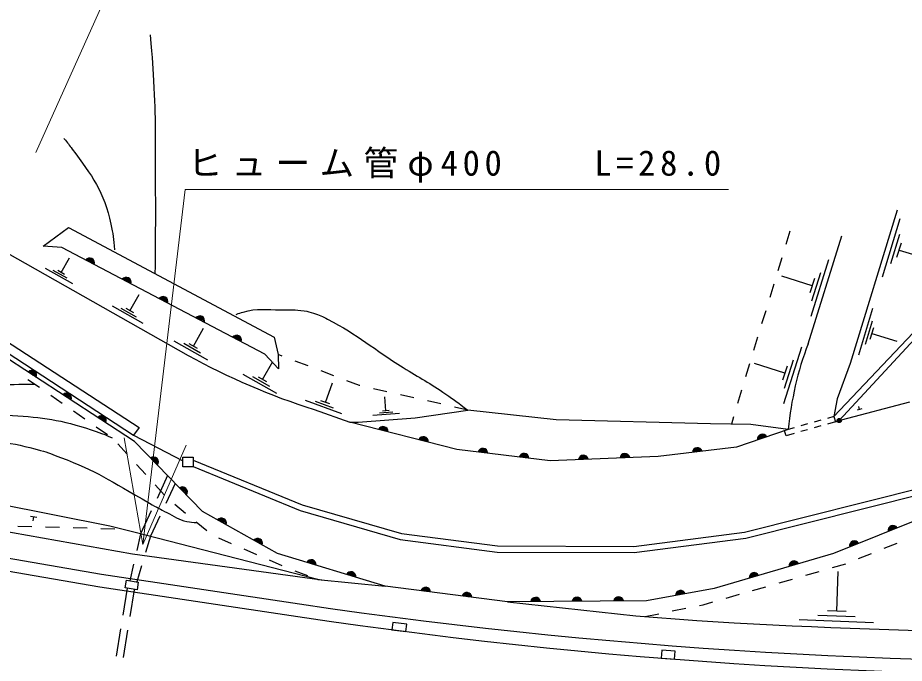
# Model space of a CAD drawing. Units: millimetres, scale not verified. Extents: x 40000 to 680000, y 20000 to 380000.
# Drawn here: x 263680 to 327742, y 267303 to 313920 of the extents above; entities that cross this region are included whole.
import ezdxf

# ---------------------------------------------------------------- set-up
doc = ezdxf.new("R2010")
doc.units = ezdxf.units.MM
doc.header["$LTSCALE"] = 1000
for name, color, linetype, lineweight in [('M-BGD', 7, 'Continuous', 25), ('M-STR-HTXT', 7, 'Continuous', 13), ('M-STR-STRD', 7, 'Continuous', 25)]:
    doc.layers.add(name, color=color, linetype=linetype, lineweight=lineweight)
doc.styles.add('ＭＳ ゴシック', font='')
doc.styles.get('ＭＳ ゴシック').set_extended_font_data('MS Gothic')

msp = doc.modelspace()

# ---------------------------------------------------------------- linework, layer by layer
at = {"layer": 'M-BGD'}
for p, q in [((257117, 300200), (275997, 289532)), ((327221, 300031), (323834, 288939)), ((326167, 295211), (327453, 299421)), ((265526, 297426), (267356, 298770)), ((267356, 298770), (282209, 290862)), ((319465, 298506), (319175, 297549)), ((320786, 290379), (323241, 298168)), ((326769, 296178), (327412, 298283)), ((266861, 297327), (265526, 297426)), ((281545, 289622), (266861, 297327)), ((327211, 296618), (327532, 297671)), ((327371, 297144), (329616, 296459)), ((266822, 295524), (267420, 296582)), ((318885, 296592), (318596, 295634)), ((322278, 296444), (320986, 292344)), ((267665, 294700), (265681, 295820)), ((267243, 295112), (266252, 295672)), ((267070, 295384), (266574, 295664)), ((321682, 295505), (321036, 293455)), ((321086, 294566), (318899, 295255)), ((321247, 295078), (320924, 294053)), ((256863, 294443), (272452, 284331)), ((318306, 294677), (318016, 293720)), ((256534, 293888), (272045, 283781)), ((271792, 292757), (272459, 293938)), ((272732, 291837), (270518, 293087)), ((272262, 292297), (271155, 292922)), ((272068, 292601), (271515, 292914)), ((317727, 292763), (317437, 291806)), ((324448, 289579), (325473, 292936)), ((276377, 290204), (277108, 291498)), ((322649, 285113), (328827, 291618)), ((324928, 290350), (325440, 292028)), ((325279, 290701), (325536, 291540)), ((282209, 290862), (282500, 289596)), ((317147, 290849), (316858, 289892)), ((323038, 284829), (329075, 291353)), ((325408, 291121), (327198, 290574)), ((277408, 289195), (274981, 290566)), ((276892, 289699), (275679, 290385)), ((276680, 290032), (276074, 290375)), ((272119, 283328), (262351, 289683)), ((282534, 288574), (281545, 289622)), ((282500, 289596), (282534, 288574)), ((282795, 289484), (282500, 289596)), ((320304, 290131), (319012, 286031)), ((281376, 287796), (282107, 289090)), ((284663, 288771), (283729, 289128)), ((316568, 288934), (316278, 287977)), ((319111, 288254), (316925, 288943)), ((319708, 289192), (319062, 287142)), ((323834, 288939), (322903, 286399)), ((286532, 288059), (285598, 288415)), ((319273, 288766), (318950, 287741)), ((264422, 287801), (265244, 287232)), ((282406, 286787), (279979, 288158)), ((281891, 287291), (280677, 287977)), ((281679, 287625), (281072, 287967)), ((288368, 287360), (287467, 287703)), ((285916, 286145), (286421, 287543)), ((288403, 287352), (288368, 287360)), ((290353, 286911), (289378, 287131)), ((315989, 287020), (315699, 286063)), ((266066, 286662), (266889, 286093)), ((290284, 285526), (290202, 286554)), ((292304, 286470), (291329, 286690)), ((322903, 286399), (322649, 285113)), ((287100, 285322), (284479, 286270)), ((286508, 285734), (285197, 286208)), ((286243, 286027), (285588, 286264)), ((294255, 286029), (293280, 286249)), ((296206, 285588), (295230, 285809)), ((328114, 286166), (323183, 284867)), ((324508, 285630), (324448, 285856)), ((267711, 285524), (268533, 284955)), ((285093, 285629), (287681, 284706)), ((291267, 285346), (289341, 285192)), ((290775, 285436), (289812, 285359)), ((290524, 285545), (290043, 285507)), ((292398, 285035), (296206, 285588)), ((302588, 284876), (296206, 285588)), ((315409, 285106), (315246, 284566)), ((322649, 285113), (322203, 284988)), ((322649, 285113), (322776, 284739)), ((324678, 285674), (324338, 285585)), ((295414, 282751), (287681, 284706)), ((287681, 284706), (288274, 284706)), ((288274, 284706), (292398, 285035)), ((313747, 284589), (302588, 284876)), ((316647, 284544), (313747, 284589)), ((319348, 284190), (316647, 284544)), ((320758, 284584), (320277, 284450)), ((321718, 284441), (321236, 284305)), ((321721, 284853), (321240, 284719)), ((322776, 284739), (322199, 284576)), ((322776, 284739), (323038, 284829)), ((269355, 284386), (270177, 283816)), ((272452, 284331), (272045, 283781)), ((319348, 284190), (315607, 282906)), ((319215, 283737), (319081, 284098)), ((319792, 283899), (319215, 283737)), ((319795, 284315), (319348, 284190)), ((320755, 284170), (320274, 284035)), ((272045, 283781), (275605, 281916)), ((277036, 278263), (272119, 283328)), ((270910, 283145), (271585, 282407)), ((302145, 281932), (295414, 282751)), ((315607, 282906), (309961, 282242)), ((342326, 283143), (322625, 275230)), ((275605, 282178), (276357, 282178)), ((275605, 281482), (275605, 282178)), ((276357, 282178), (276357, 281482)), ((276357, 281980), (284227, 278747)), ((309961, 282242), (302145, 281932)), ((272259, 281668), (272933, 280930)), ((276357, 281482), (275605, 281482)), ((276357, 281501), (284081, 278328)), ((270347, 277209), (251450, 280929)), ((274509, 280867), (273745, 279213)), ((316199, 276777), (333381, 281094)), ((316282, 276341), (333494, 280666)), ((273608, 280191), (274282, 279453)), ((275064, 280295), (274381, 278835)), ((245986, 279780), (271974, 275216)), ((275027, 278789), (275799, 278153)), ((284227, 278747), (291401, 276666)), ((273326, 278305), (272562, 276652)), ((282439, 275230), (277036, 278263)), ((284081, 278328), (291311, 276231)), ((264595, 277933), (265060, 277842)), ((264827, 277888), (264767, 277578)), ((273956, 277929), (273273, 276469)), ((276570, 277517), (277342, 276881)), ((263693, 277213), (264693, 277185)), ((265692, 277157), (266692, 277129)), ((267691, 277101), (268691, 277073)), ((269691, 277045), (270690, 277017)), ((272074, 276777), (270347, 277209)), ((285360, 273361), (272074, 276777)), ((308206, 275736), (316199, 276777)), ((272562, 276652), (272281, 275441)), ((273273, 276469), (272922, 275300)), ((278183, 276358), (279100, 275959)), ((291311, 276231), (298324, 275337)), ((291401, 276666), (298353, 275780)), ((308234, 275293), (316282, 276341)), ((280017, 275560), (280934, 275160)), ((298353, 275780), (308206, 275736)), ((326299, 275605), (327226, 275979)), ((271974, 275216), (285643, 273332)), ((290233, 272861), (282439, 275230)), ((298324, 275337), (308234, 275293)), ((322625, 275230), (314012, 272706)), ((324444, 274856), (325371, 275230)), ((272054, 274467), (271773, 273256)), ((272635, 274342), (272285, 273173)), ((281851, 274761), (282767, 274362)), ((322555, 274208), (323516, 274483)), ((283694, 273986), (284630, 273635)), ((320632, 273658), (321593, 273933)), ((322859, 271058), (322971, 273932)), ((271447, 272751), (271535, 273294)), ((271535, 273294), (272387, 273157)), ((272387, 273157), (272300, 272614)), ((285360, 273361), (290233, 272861)), ((318709, 273108), (319670, 273383)), ((271581, 272730), (271263, 270782)), ((272300, 272614), (271447, 272751)), ((272083, 272598), (271769, 270668)), ((272100, 272646), (272083, 272598)), ((299073, 271747), (290233, 272861)), ((314012, 272706), (309119, 271820)), ((314863, 272007), (315825, 272282)), ((316786, 272557), (317748, 272833)), ((309119, 271820), (299073, 271747)), ((299073, 271747), (308340, 270736)), ((313198, 271531), (313902, 271732)), ((310975, 271081), (311955, 271279)), ((312936, 271478), (313198, 271531)), ((323532, 271031), (322185, 271084)), ((308340, 270736), (312743, 270397)), ((309015, 270684), (309995, 270882)), ((312743, 270397), (315452, 270228)), ((325525, 270233), (320135, 270445)), ((324192, 270645), (321497, 270751)), ((271103, 269795), (270781, 267821)), ((290784, 270257), (290714, 269723)), ((290714, 269723), (291727, 269592)), ((291797, 270125), (290784, 270257)), ((291727, 269592), (291797, 270125)), ((271608, 269681), (271287, 267707)), ((310226, 268252), (310180, 267670)), ((311180, 268177), (310226, 268252)), ((311135, 267595), (311180, 268177)), ((310180, 267670), (311135, 267595))]:
    msp.add_line(p, q, dxfattribs=at)
for radius in [150, 120, 100, 100, 100, 100]:
    msp.add_circle((323038, 284829), radius, dxfattribs=at)
for centre, radius, start, end in [((268865, 296214), 354, 341.10895, 143.51412), ((268865, 296214), 283, 343.33298, 141.29008), ((268865, 296214), 212, 347.07931, 137.54376), ((268865, 296214), 142, 354.79104, 129.83203), ((268865, 296214), 100, 5.1087, 119.51437), ((268865, 296214), 100, 5.1087, 119.51437), ((271521, 294820), 354, 341.10895, 143.51412), ((271521, 294820), 283, 343.33298, 141.29008), ((271521, 294820), 212, 347.07931, 137.54376), ((271521, 294820), 142, 354.79104, 129.83203), ((271521, 294820), 100, 5.1087, 119.51437), ((271521, 294820), 100, 5.1087, 119.51437), ((274178, 293426), 354, 341.10895, 143.51412), ((274178, 293426), 283, 343.33298, 141.29008), ((274178, 293426), 212, 347.07931, 137.54376), ((274178, 293426), 142, 354.79104, 129.83203), ((274178, 293426), 100, 5.1087, 119.51437), ((274178, 293426), 100, 5.1087, 119.51437), ((276834, 292032), 354, 341.10895, 143.51412), ((276834, 292032), 283, 343.33298, 141.29008), ((276834, 292032), 212, 347.07931, 137.54376), ((276834, 292032), 142, 354.79104, 129.83203), ((276834, 292032), 100, 5.1087, 119.51437), ((276834, 292032), 100, 5.1087, 119.51437), ((279491, 290638), 354, 341.10895, 143.51412), ((279491, 290638), 283, 343.33298, 141.29008), ((279491, 290638), 212, 347.07931, 137.54376), ((279491, 290638), 142, 354.79104, 129.83203), ((279491, 290638), 100, 5.1087, 119.51437), ((279491, 290638), 100, 5.1087, 119.51437), ((344075, 281708), 24850, 159.57879, 174.26739), ((300191, 333364), 50066, 241.10322, 252.44827), ((264691, 288096), 354, 335.75148, 138.15666), ((264691, 288096), 283, 337.97552, 135.93262), ((264691, 288096), 212, 341.72185, 132.1863), ((264691, 288096), 142, 349.43358, 124.47457), ((264691, 288096), 100, 359.75124, 114.15691), ((264691, 288096), 100, 359.75124, 114.15691), ((267206, 286460), 354, 335.75148, 138.15666), ((267206, 286460), 283, 337.97552, 135.93262), ((267206, 286460), 212, 341.72185, 132.1863), ((267206, 286460), 142, 349.43358, 124.47457), ((267206, 286460), 100, 359.75124, 114.15691), ((267206, 286460), 100, 359.75124, 114.15691), ((269720, 284824), 354, 335.75148, 138.15666), ((269720, 284824), 283, 337.97552, 135.93262), ((269720, 284824), 212, 341.72185, 132.1863), ((269720, 284824), 142, 349.43358, 124.47457), ((269720, 284824), 100, 359.75124, 114.15691), ((269720, 284824), 100, 359.75124, 114.15691), ((290080, 284044), 354, 354.60802, 157.0132), ((290080, 284044), 283, 356.83206, 154.78916), ((290080, 284044), 212, 0.57839, 151.04284), ((290080, 284044), 142, 8.29012, 143.33111), ((290080, 284044), 100, 18.60778, 133.01345), ((290080, 284044), 100, 18.60778, 133.01345), ((317495, 283497), 354, 27.73939, 190.14457), ((292989, 283308), 354, 354.60802, 157.0132), ((292989, 283308), 283, 356.83206, 154.78916), ((292989, 283308), 212, 0.57839, 151.04284), ((292989, 283308), 142, 8.29012, 143.33111), ((292989, 283308), 100, 18.60778, 133.01345), ((292989, 283308), 100, 18.60778, 133.01345), ((317495, 283497), 283, 29.96343, 187.92053), ((317495, 283497), 212, 33.70975, 184.1742), ((317495, 283497), 142, 41.42148, 176.46247), ((317495, 283497), 100, 51.73915, 166.14481), ((317495, 283497), 100, 51.73915, 166.14481), ((297284, 282469), 354, 1.85804, 164.26322), ((297284, 282469), 283, 4.08208, 162.03918), ((297284, 282469), 212, 7.82841, 158.29286), ((297284, 282469), 142, 15.54014, 150.58113), ((297284, 282469), 100, 25.8578, 140.26346), ((297284, 282469), 100, 25.8578, 140.26346), ((312790, 282520), 354, 15.50725, 177.91243), ((312790, 282520), 283, 17.73129, 175.68839), ((312790, 282520), 212, 21.47761, 171.94206), ((312790, 282520), 142, 29.18934, 164.23033), ((312790, 282520), 100, 39.50701, 153.91267), ((312790, 282520), 100, 39.50701, 153.91267), ((273494, 281834), 354, 322.95022, 125.35539), ((273494, 281834), 283, 325.17425, 123.13135), ((273494, 281834), 212, 328.92058, 119.38503), ((273494, 281834), 142, 336.63231, 111.6733), ((273494, 281834), 100, 346.94997, 101.35564), ((273494, 281834), 100, 346.94997, 101.35564), ((300262, 282106), 354, 1.85804, 164.26322), ((300262, 282106), 283, 4.08208, 162.03918), ((300262, 282106), 212, 7.82841, 158.29286), ((300262, 282106), 142, 15.54014, 150.58113), ((300262, 282106), 100, 25.8578, 140.26346), ((300262, 282106), 100, 25.8578, 140.26346), ((304556, 281973), 354, 11.06857, 173.47375), ((304556, 281973), 283, 13.29261, 171.24971), ((304556, 281973), 212, 17.03894, 167.50339), ((304556, 281973), 142, 24.75067, 159.79166), ((304556, 281973), 100, 35.06833, 149.474), ((304556, 281973), 100, 35.06833, 149.474), ((307554, 282092), 354, 11.06857, 173.47375), ((307554, 282092), 283, 13.29261, 171.24971), ((307554, 282092), 212, 17.03894, 167.50339), ((307554, 282092), 142, 24.75067, 159.79166), ((307554, 282092), 100, 35.06833, 149.474), ((307554, 282092), 100, 35.06833, 149.474), ((275584, 279682), 354, 322.95022, 125.35539), ((275584, 279682), 283, 325.17425, 123.13135), ((275584, 279682), 212, 328.92058, 119.38503), ((275584, 279682), 142, 336.63231, 111.6733), ((275584, 279682), 100, 346.94997, 101.35564), ((275584, 279682), 100, 346.94997, 101.35564), ((278403, 277434), 354, 339.48427, 141.88945), ((278403, 277434), 283, 341.70831, 139.66541), ((278403, 277434), 212, 345.45464, 135.91908), ((278403, 277434), 142, 353.16637, 128.20736), ((278403, 277434), 100, 3.48403, 117.88969), ((278403, 277434), 100, 3.48403, 117.88969), ((326928, 276900), 354, 30.68128, 193.08646), ((326928, 276900), 283, 32.90532, 190.86242), ((326928, 276900), 212, 36.65165, 187.11609), ((326928, 276900), 142, 44.36338, 179.40436), ((326928, 276900), 100, 54.68104, 169.0867), ((326928, 276900), 100, 54.68104, 169.0867), ((281019, 275965), 354, 339.48427, 141.88945), ((281019, 275965), 283, 341.70831, 139.66541), ((281019, 275965), 212, 345.45464, 135.91908), ((281019, 275965), 142, 353.16637, 128.20736), ((324144, 275782), 354, 30.68128, 193.08646), ((281019, 275965), 100, 3.48403, 117.88969), ((281019, 275965), 100, 3.48403, 117.88969), ((324144, 275782), 283, 32.90532, 190.86242), ((324144, 275782), 212, 36.65165, 187.11609), ((324144, 275782), 142, 44.36338, 179.40436), ((324144, 275782), 100, 54.68104, 169.0867), ((324144, 275782), 100, 54.68104, 169.0867), ((284885, 274430), 354, 351.88933, 154.29451), ((284885, 274430), 283, 354.11337, 152.07047), ((284885, 274430), 212, 357.8597, 148.32414), ((284885, 274430), 142, 5.57143, 140.61241), ((284885, 274430), 100, 15.88909, 130.29475), ((284885, 274430), 100, 15.88909, 130.29475), ((319773, 274338), 354, 25.13111, 187.53629), ((319773, 274338), 283, 27.35515, 185.31225), ((319773, 274338), 212, 31.10148, 181.56593), ((319773, 274338), 142, 38.81321, 173.8542), ((319773, 274338), 100, 49.13087, 163.53654), ((319773, 274338), 100, 49.13087, 163.53654), ((287755, 273557), 354, 351.88933, 154.29451), ((287755, 273557), 283, 354.11337, 152.07047), ((287755, 273557), 212, 357.8597, 148.32414), ((287755, 273557), 142, 5.57143, 140.61241), ((287755, 273557), 100, 15.88909, 130.29475), ((287755, 273557), 100, 15.88909, 130.29475), ((316895, 273494), 354, 25.13111, 187.53629), ((316895, 273494), 283, 27.35515, 185.31225), ((316895, 273494), 212, 31.10148, 181.56593), ((316895, 273494), 142, 38.81321, 173.8542), ((316895, 273494), 100, 49.13087, 163.53654), ((316895, 273494), 100, 49.13087, 163.53654), ((293158, 272438), 354, 1.61598, 164.02115), ((293158, 272438), 283, 3.84001, 161.79712), ((293158, 272438), 212, 7.58634, 158.05079), ((293158, 272438), 142, 15.29807, 150.33906), ((293158, 272438), 100, 25.61573, 140.0214), ((293158, 272438), 100, 25.61573, 140.0214), ((296134, 272063), 354, 1.61598, 164.02115), ((296134, 272063), 283, 3.84001, 161.79712), ((296134, 272063), 212, 7.58634, 158.05079), ((311575, 272210), 354, 19.05662, 181.4618), ((311575, 272210), 283, 21.28066, 179.23776), ((311575, 272210), 212, 25.02699, 175.49143), ((311575, 272210), 142, 32.73872, 167.77971), ((311575, 272210), 100, 43.05638, 157.46204), ((311575, 272210), 100, 43.05638, 157.46204), ((296134, 272063), 142, 15.29807, 150.33906), ((296134, 272063), 100, 25.61573, 140.0214), ((296134, 272063), 100, 25.61573, 140.0214), ((301096, 271708), 354, 9.21483, 171.62001), ((301096, 271708), 283, 11.43887, 169.39597), ((301096, 271708), 212, 15.18519, 165.64964), ((301096, 271708), 142, 22.89692, 157.93791), ((301096, 271708), 100, 33.21458, 147.62025), ((301096, 271708), 100, 33.21458, 147.62025), ((304096, 271729), 354, 9.21483, 171.62001), ((304096, 271729), 283, 11.43887, 169.39597), ((304096, 271729), 212, 15.18519, 165.64964), ((304096, 271729), 142, 22.89692, 157.93791), ((304096, 271729), 100, 33.21458, 147.62025), ((304096, 271729), 100, 33.21458, 147.62025), ((307096, 271751), 354, 9.21483, 171.62001), ((307096, 271751), 283, 11.43887, 169.39597), ((307096, 271751), 212, 15.18519, 165.64964), ((307096, 271751), 142, 22.89692, 157.93791), ((307096, 271751), 100, 33.21458, 147.62025), ((307096, 271751), 100, 33.21458, 147.62025), ((338426, 668080), 398514, 266.69506, 273.12717)]:
    msp.add_arc(centre, radius, start, end, dxfattribs=at)
for points, knots in [([(273621, 295434), (273650, 298673), (273657, 299506), (273642, 302116), (273627, 304749), (273681, 306228), (273542, 308858), (273464, 310351), (273436, 310849), (273277, 312677)], [0, 0, 0, 0, 1, 1, 1, 2, 2, 2, 3, 3, 3, 3]), ([(267023, 305195), (267316, 304861), (267391, 304736), (267615, 304433), (269035, 302521), (269937, 301349), (270409, 299015), (270555, 298295), (270640, 297981), (270663, 297152)], [0, 0, 0, 0, 1, 1, 1, 2, 2, 2, 3, 3, 3, 3]), ([(279469, 292495), (279691, 292590), (279776, 292606), (279977, 292665), (280994, 292964), (281626, 292823), (282686, 292834), (283348, 292841), (283724, 292847), (284379, 292749), (284649, 292709), (284798, 292667), (285057, 292580), (285464, 292442), (285691, 292355), (286073, 292157), (288317, 290986), (289382, 290002), (291525, 288655), (292730, 287897), (293455, 287550), (294624, 286738), (295251, 286302), (295466, 286154), (296206, 285588)], [0, 0, 0, 0, 1, 1, 1, 2, 2, 2, 3, 3, 3, 4, 4, 4, 5, 5, 5, 6, 6, 6, 7, 7, 7, 8, 8, 8, 8]), ([(252968, 286230), (254536, 286503), (254947, 286573), (256221, 286765), (257680, 286984), (258497, 287123), (259967, 287264), (261892, 287449), (262570, 287437), (264915, 287460)], [0, 0, 0, 0, 1, 1, 1, 2, 2, 2, 3, 3, 3, 3]), ([(252883, 284537), (255448, 284937), (256207, 285075), (258358, 285189), (260122, 285283), (261116, 285310), (262880, 285216), (265159, 285094), (266475, 284971), (268647, 284269), (269382, 284032), (269669, 283954), (270503, 283591)], [0, 0, 0, 0, 1, 1, 1, 2, 2, 2, 3, 3, 3, 4, 4, 4, 4]), ([(252714, 282081), (255071, 282521), (255697, 282655), (257625, 282928), (258648, 283073), (259218, 283204), (260249, 283267), (261075, 283317), (261542, 283328), (262366, 283267), (263543, 283179), (264183, 282956), (265329, 282674), (265908, 282532), (266210, 282375), (266769, 282166), (269414, 281174), (270263, 280537), (273203, 278864)], [0, 0, 0, 0, 1, 1, 1, 2, 2, 2, 3, 3, 3, 4, 4, 4, 5, 5, 5, 6, 6, 6, 6]), ([(273203, 278864), (273787, 278527), (273952, 278434), (274447, 278188), (275000, 277913), (275286, 277664), (275892, 277546), (276179, 277490), (276303, 277467), (276637, 277462)], [0, 0, 0, 0, 1, 1, 1, 2, 2, 2, 3, 3, 3, 3])]:
    msp.add_open_spline(points, degree=3, knots=knots, dxfattribs=at)
at = {"layer": 'M-STR-HTXT'}
for p, q in [((264988, 304181), (277991, 333212)), ((272722, 275870), (275780, 301518)), ((275780, 301518), (315030, 301518)), ((272722, 275870), (271376, 283584)), ((272722, 275870), (275844, 283051))]:
    msp.add_line(p, q, dxfattribs=at)
at = {"layer": 'M-STR-STRD'}
for p, q in [((245840, 277890), (269727, 273736)), ((245722, 276975), (269609, 272821)), ((269727, 273736), (284050, 271591)), ((269609, 272821), (283932, 270676))]:
    msp.add_line(p, q, dxfattribs=at)
for centre, radius, start, end in [((340414, 651597), 384163, 261.56318, 283.08379), ((340778, 650938), 384487, 261.49765, 283.04784)]:
    msp.add_arc(centre, radius, start, end, dxfattribs=at)

# ---------------------------------------------------------------- texts
at = {"layer": 'M-STR-HTXT', "insert": (295405, 302018), "char_height": 1833, "attachment_point": 8, "style": 'ＭＳ ゴシック'}
msp.add_mtext('\\T1.27;ヒューム管φ400\u3000\u3000L=28.0', dxfattribs=at)

doc.saveas('drawing.dxf')
